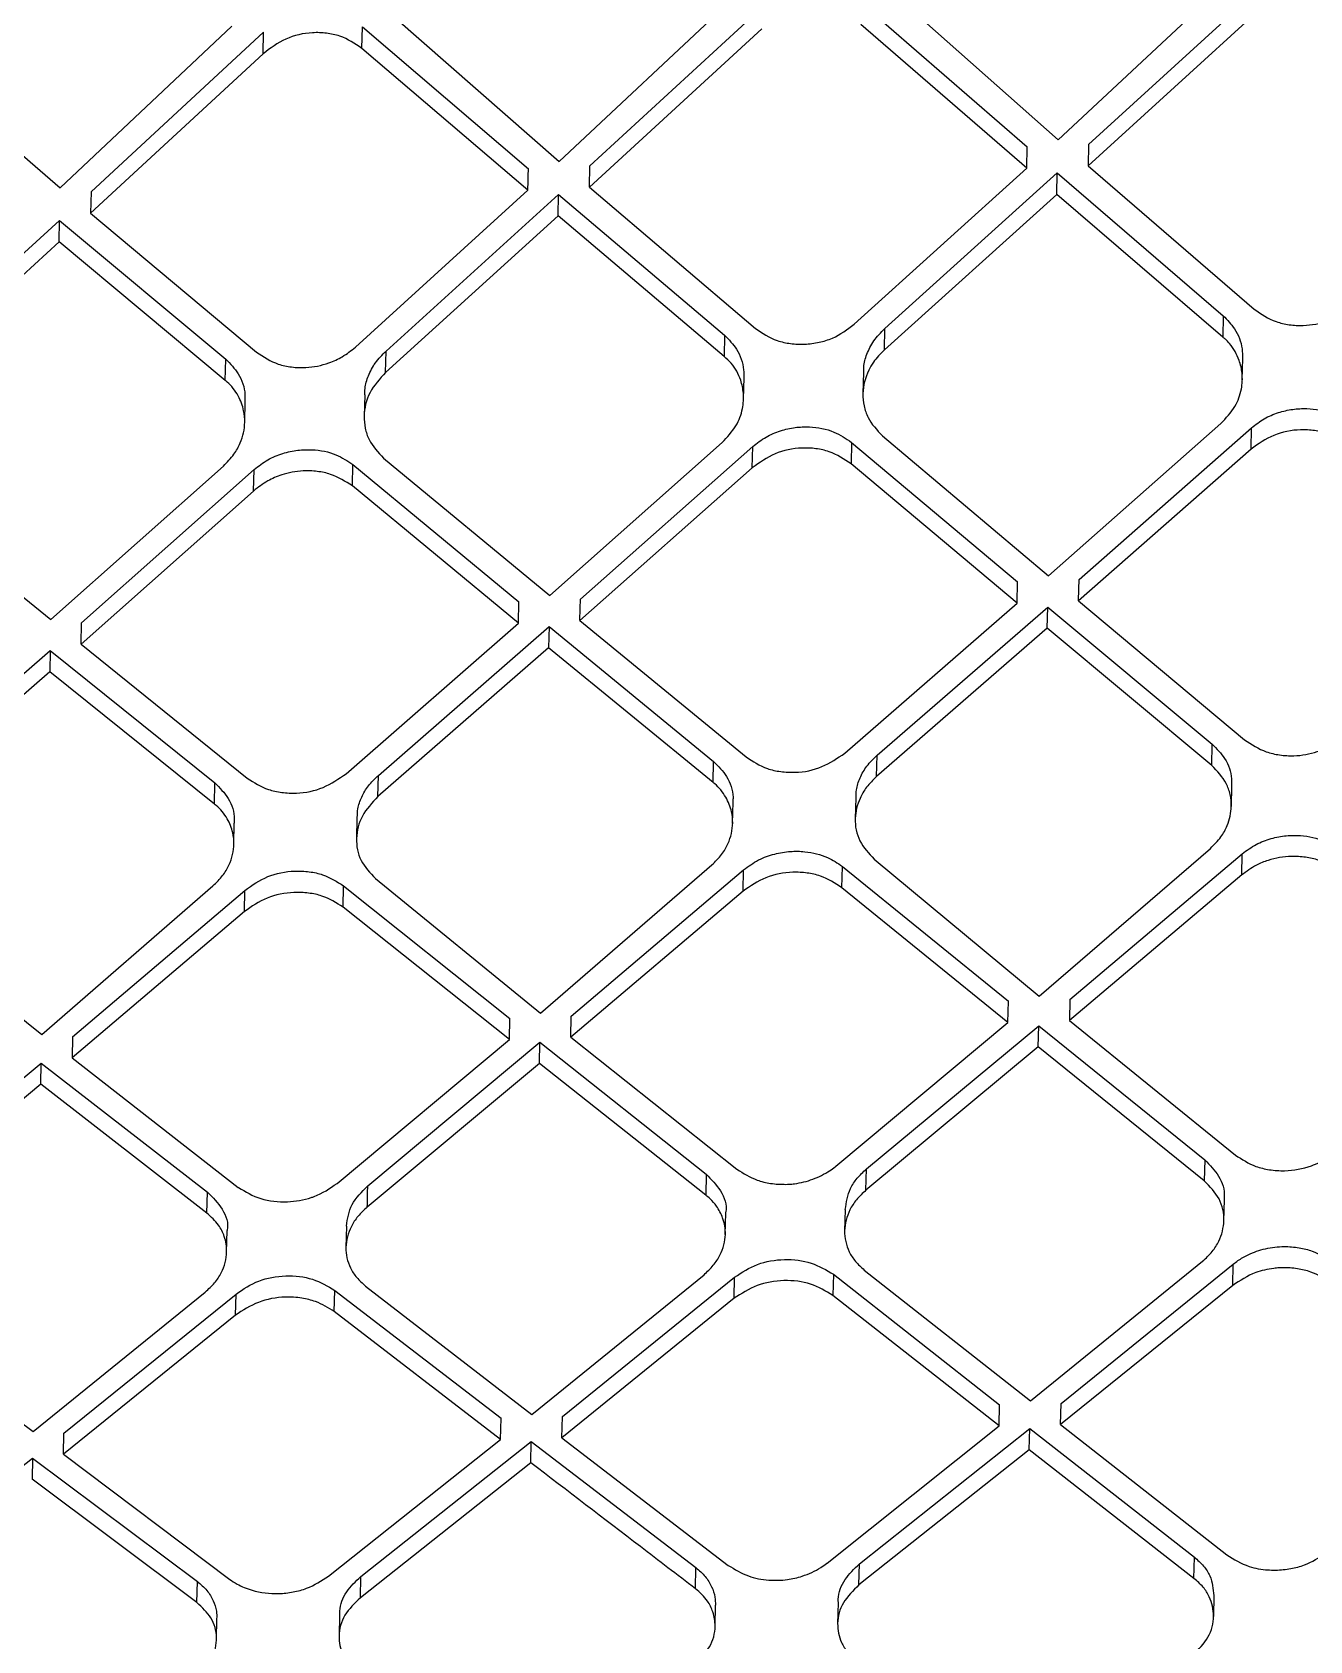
# Model space of a CAD drawing. Extents: x 939 to 1039, y 781 to 934.
# Drawn here: x 961.374 to 962.289, y 880.24 to 881.393 of the extents above; entities that cross this region are included whole.
import ezdxf

# ---------------------------------------------------------------- set-up
doc = ezdxf.new("R2010")
doc.units = 0
doc.header["$MEASUREMENT"] = 0
doc.layers.add('1', color=4, linetype='Continuous')

# ---------------------------------------------------------------- blocks, each defined once
blk = doc.blocks.new('Envoy')
at = {"layer": '1', "color": 3, "linetype": 'Continuous', "lineweight": 25}
for p, q in [((23.4549, 82.1418), (23.5777, 82.2563)), ((23.4768, 82.1385), (23.6004, 82.2514)), ((23.0974, 82.1262), (23.2203, 82.2415)), ((23.3138, 82.24), (23.4327, 82.1368)), ((23.3368, 82.2467), (23.4549, 82.1418)), ((22.9793, 82.2296), (23.0974, 82.1262)), ((23.1194, 82.1232), (23.243, 82.2368)), ((23.6001, 82.236), (23.4765, 82.1231)), ((22.7399, 82.1074), (22.8628, 82.2233)), ((22.7619, 82.1046), (22.8856, 82.219)), ((22.8852, 82.2035), (22.8856, 82.219)), ((22.956, 82.2073), (22.9564, 82.2227)), ((22.9564, 82.2228), (23.0753, 82.121)), ((23.2427, 82.2214), (23.119, 82.1078)), ((23.4324, 82.1214), (23.3135, 82.2245)), ((22.6218, 82.2093), (22.7399, 82.1074)), ((22.8852, 82.2035), (22.7616, 82.0892)), ((23.075, 82.1057), (22.956, 82.2073)), ((23.4324, 82.1214), (23.4327, 82.1368)), ((23.4768, 82.1385), (23.4765, 82.1231)), ((23.119, 82.1078), (23.1194, 82.1231)), ((23.4765, 82.1231), (23.5954, 82.0204)), ((23.3088, 82.0096), (23.4324, 82.1214)), ((23.3307, 82.0065), (23.4543, 82.1181)), ((23.454, 82.1027), (23.4543, 82.1181)), ((23.4543, 82.1181), (23.5733, 82.0157)), ((22.7619, 82.1046), (22.7616, 82.0892)), ((22.9514, 81.9932), (23.075, 82.1057)), ((22.9733, 81.9904), (23.0969, 82.1026)), ((23.0966, 82.0873), (23.0969, 82.1026)), ((23.0969, 82.1026), (23.2159, 82.0017)), ((23.119, 82.1078), (23.238, 82.0066)), ((23.454, 82.1027), (23.3304, 81.9912)), ((23.5729, 82.0003), (23.454, 82.1027)), ((22.7615, 82.0892), (22.8805, 81.9895)), ((22.6158, 81.9712), (22.7394, 82.084)), ((22.7391, 82.0686), (22.7394, 82.0839)), ((22.7394, 82.084), (22.8584, 81.9846)), ((23.0966, 82.0873), (22.973, 81.9751)), ((23.2155, 81.9864), (23.0966, 82.0873)), ((22.7391, 82.0686), (22.6155, 81.9558)), ((22.8581, 81.9692), (22.7391, 82.0686)), ((23.5733, 82.0157), (23.5729, 82.0003)), ((23.2159, 82.0017), (23.2156, 81.9864)), ((23.3304, 81.9912), (23.3307, 82.0065)), ((22.8581, 81.9692), (22.8584, 81.9846)), ((22.973, 81.9751), (22.9733, 81.9904)), ((23.5869, 81.9698), (23.5872, 81.985)), ((23.3154, 81.9752), (23.3151, 81.9598)), ((23.2295, 81.9562), (23.2299, 81.9713)), ((22.8721, 81.9393), (22.8724, 81.9545)), ((22.958, 81.9591), (22.9576, 81.9436)), ((23.448, 81.8294), (23.5716, 81.9385)), ((23.329, 81.9296), (23.448, 81.8294)), ((23.47, 81.8266), (23.5935, 81.9354)), ((23.5932, 81.9201), (23.5935, 81.9354)), ((23.0906, 81.8152), (23.2142, 81.9248)), ((23.1126, 81.8127), (23.2361, 81.922)), ((23.2358, 81.9067), (23.2361, 81.922)), ((23.3069, 81.9249), (23.3066, 81.9096)), ((23.3069, 81.9249), (23.4259, 81.825)), ((23.5932, 81.9201), (23.4696, 81.8113)), ((22.7332, 81.7979), (22.8568, 81.908)), ((22.7551, 81.7957), (22.8787, 81.9055)), ((22.8784, 81.8901), (22.8787, 81.9054)), ((22.9492, 81.8937), (22.9495, 81.909)), ((22.9495, 81.909), (23.0685, 81.8107)), ((22.9716, 81.9137), (23.0906, 81.8152)), ((23.2358, 81.9067), (23.1123, 81.7974)), ((23.4256, 81.8098), (23.3066, 81.9096)), ((22.6141, 81.8948), (22.7332, 81.7979)), ((23.0682, 81.7955), (22.9492, 81.8937)), ((22.8784, 81.8901), (22.7548, 81.7804)), ((23.4256, 81.8098), (23.4259, 81.825)), ((23.4696, 81.8113), (23.5886, 81.7118)), ((23.0682, 81.7955), (23.0685, 81.8107)), ((23.3021, 81.7022), (23.4256, 81.8098)), ((23.3252, 81.7007), (23.4475, 81.8069)), ((23.4472, 81.7917), (23.4475, 81.8069)), ((23.4475, 81.8069), (23.5654, 81.7086)), ((22.7548, 81.7804), (22.7551, 81.7957)), ((22.9447, 81.6875), (23.0682, 81.7955)), ((22.9678, 81.6863), (23.0901, 81.793)), ((23.0901, 81.7929), (23.0898, 81.7777)), ((23.0901, 81.793), (23.208, 81.6963)), ((23.1122, 81.7974), (23.2313, 81.6995)), ((23.4472, 81.7917), (23.3249, 81.6855)), ((23.5651, 81.6934), (23.4472, 81.7917)), ((22.7548, 81.7804), (22.8739, 81.6842)), ((23.0898, 81.7777), (22.9675, 81.6711)), ((23.2077, 81.6811), (23.0898, 81.7777)), ((22.6103, 81.6689), (22.7327, 81.7759)), ((22.7327, 81.7759), (22.7324, 81.7606)), ((22.7327, 81.7759), (22.8506, 81.6809)), ((22.7324, 81.7606), (22.61, 81.6537)), ((22.8503, 81.6657), (22.7324, 81.7606)), ((23.5651, 81.6934), (23.5654, 81.7086)), ((23.2077, 81.6811), (23.208, 81.6963)), ((23.3249, 81.6855), (23.3252, 81.7007)), ((22.9675, 81.6711), (22.9678, 81.6863)), ((22.8503, 81.6657), (22.8506, 81.6809)), ((23.5791, 81.664), (23.5794, 81.6791)), ((23.2217, 81.6519), (23.222, 81.6671)), ((23.3099, 81.6705), (23.3096, 81.6552)), ((22.8643, 81.6369), (22.8646, 81.6521)), ((22.9525, 81.6562), (22.9522, 81.6409)), ((23.4414, 81.528), (23.5641, 81.634)), ((23.4634, 81.5257), (23.5868, 81.6301)), ((23.5865, 81.6149), (23.5868, 81.6301)), ((23.0841, 81.5158), (23.2068, 81.6221)), ((23.106, 81.5138), (23.2295, 81.6185)), ((23.2292, 81.6033), (23.2295, 81.6185)), ((23.3, 81.6058), (23.3003, 81.621)), ((23.3003, 81.6211), (23.4193, 81.5244)), ((23.3232, 81.6263), (23.4414, 81.528)), ((23.5865, 81.6149), (23.4631, 81.5105)), ((22.7267, 81.5007), (22.8493, 81.6071)), ((22.7486, 81.499), (22.8721, 81.6039)), ((22.8718, 81.5887), (22.8721, 81.6039)), ((22.9426, 81.5918), (22.9429, 81.607)), ((22.9429, 81.6071), (23.062, 81.5121)), ((22.9658, 81.6123), (23.0841, 81.5158)), ((23.2292, 81.6033), (23.1057, 81.4986)), ((23.419, 81.5092), (23.3, 81.6058)), ((22.6084, 81.5954), (22.7267, 81.5007)), ((23.0617, 81.4969), (22.9426, 81.5918)), ((22.8718, 81.5887), (22.7483, 81.4838)), ((23.419, 81.5092), (23.4193, 81.5244)), ((23.4634, 81.5257), (23.4631, 81.5105)), ((23.0617, 81.4969), (23.062, 81.5121)), ((23.1057, 81.4986), (23.106, 81.5138)), ((23.2956, 81.4062), (23.419, 81.5092)), ((23.3175, 81.4042), (23.441, 81.5069)), ((23.4406, 81.4917), (23.441, 81.5068)), ((23.441, 81.5069), (23.56, 81.4107)), ((23.4631, 81.5105), (23.5821, 81.4141)), ((22.7486, 81.499), (22.7483, 81.4838)), ((22.9382, 81.3938), (23.0617, 81.4969)), ((22.9602, 81.3921), (23.0836, 81.495)), ((23.0833, 81.4798), (23.0836, 81.4949)), ((23.0836, 81.495), (23.2027, 81.4006)), ((23.1057, 81.4986), (23.2248, 81.404)), ((23.4406, 81.4917), (23.3172, 81.389)), ((23.5597, 81.3956), (23.4406, 81.4917)), ((22.6028, 81.3773), (22.7262, 81.4801)), ((22.7259, 81.4649), (22.7262, 81.4801)), ((22.7262, 81.4801), (22.8454, 81.3877)), ((22.7483, 81.4838), (22.8674, 81.391)), ((23.0833, 81.4798), (22.9599, 81.3769)), ((23.2024, 81.3854), (23.0833, 81.4798)), ((22.7259, 81.4649), (22.6025, 81.3621)), ((22.845, 81.3725), (22.7259, 81.4649)), ((23.56, 81.4107), (23.5597, 81.3956)), ((23.2027, 81.4006), (23.2024, 81.3854)), ((23.3172, 81.389), (23.3175, 81.4042)), ((22.845, 81.3725), (22.8454, 81.3877)), ((23.3023, 81.3752), (23.3019, 81.3599)), ((23.5737, 81.3671), (23.5741, 81.3822)), ((22.9449, 81.3633), (22.9446, 81.348)), ((23.2164, 81.3573), (23.2168, 81.3725)), ((22.8591, 81.3448), (22.8594, 81.3599)), ((23.0778, 81.2283), (23.2012, 81.3284)), ((23.0998, 81.2268), (23.2231, 81.3266)), ((23.2228, 81.3115), (23.2231, 81.3266)), ((23.2939, 81.3287), (23.2936, 81.3135)), ((23.2939, 81.3287), (23.413, 81.2351)), ((23.316, 81.3318), (23.4351, 81.238)), ((23.4351, 81.238), (23.5584, 81.3381)), ((23.457, 81.2361), (23.5804, 81.336)), ((23.5801, 81.3208), (23.5804, 81.3359)), ((22.7204, 81.216), (22.8438, 81.316)), ((22.9362, 81.302), (22.9366, 81.3172)), ((22.9366, 81.3172), (23.0557, 81.2255)), ((22.9586, 81.3203), (23.0778, 81.2283)), ((23.5801, 81.3208), (23.4567, 81.221)), ((22.7424, 81.2149), (22.8658, 81.3146)), ((22.8654, 81.2994), (22.8658, 81.3146)), ((23.2228, 81.3115), (23.0994, 81.2116)), ((23.4127, 81.22), (23.2936, 81.3135)), ((22.8654, 81.2994), (22.7421, 81.1997)), ((23.0554, 81.2103), (22.9362, 81.302)), ((23.4127, 81.22), (23.413, 81.2351)), ((23.4567, 81.221), (23.457, 81.2361)), ((23.0554, 81.2103), (23.0557, 81.2255)), ((23.0994, 81.2116), (23.0998, 81.2268)), ((22.7421, 81.1997), (22.7424, 81.2149)), ((23.0994, 81.2116), (23.2186, 81.1201)), ((23.2894, 81.1218), (23.4127, 81.22)), ((23.3125, 81.1212), (23.4347, 81.2182)), ((23.4343, 81.203), (23.4347, 81.2181)), ((23.4347, 81.2182), (23.5526, 81.126)), ((23.4567, 81.221), (23.5758, 81.1276)), ((22.9321, 81.1123), (23.0554, 81.2103)), ((22.9552, 81.1121), (23.0774, 81.2089)), ((23.077, 81.1937), (23.0774, 81.2089)), ((23.0774, 81.2089), (23.1954, 81.1185)), ((23.4343, 81.203), (23.3122, 81.1061)), ((23.5523, 81.1108), (23.4343, 81.203)), ((22.5979, 81.1005), (22.72, 81.197)), ((22.72, 81.197), (22.7197, 81.1818)), ((22.72, 81.197), (22.8381, 81.1086)), ((22.7421, 81.1997), (22.8613, 81.1101)), ((23.077, 81.1937), (22.9549, 81.0969)), ((22.8378, 81.0934), (22.7197, 81.1818)), ((23.3122, 81.1061), (23.3125, 81.1212)), ((23.5523, 81.1108), (23.5526, 81.126)), ((22.8378, 81.0934), (22.8381, 81.1086)), ((22.9549, 81.0969), (22.9552, 81.1121)), ((23.1951, 81.1033), (23.1954, 81.1185)), ((23.5664, 81.0834), (23.5667, 81.0986)), ((22.94, 81.0846), (22.9397, 81.0694)), ((23.2091, 81.0763), (23.2094, 81.0915)), ((23.2973, 81.0935), (23.2969, 81.0783)), ((22.8518, 81.0669), (22.8521, 81.0819))]:
    blk.add_line(p, q, dxfattribs=at)
at = {"layer": '1', "color": 3, "linetype": 'Continuous', "lineweight": 25, "flags": 128}
for points in [[(23.4696, 81.8113), (23.4698, 81.8198), (23.47, 81.8266)], [(23.1122, 81.7974), (23.1124, 81.8059), (23.1126, 81.8127)]]:
    blk.add_lwpolyline(points, dxfattribs=at)
at = {"layer": '1', "color": 3, "linetype": 'Continuous', "lineweight": 25}
for points, knots in [([(22.956, 82.2073), (22.951, 82.2107), (22.9434, 82.2158), (22.9307, 82.2185), (22.9175, 82.2189), (22.9008, 82.2153), (22.8904, 82.2074), (22.8852, 82.2035)], [0, 0, 0, 0, 0.245746, 0.372166, 0.500766, 0.74992, 1, 1, 1, 1]), ([(23.075, 82.1057), (23.075, 82.1085), (23.0752, 82.1137), (23.0753, 82.1188), (23.0753, 82.121)], [0, 0, 0, 0, 0.560017, 1, 1, 1, 1]), ([(23.5954, 82.0204), (23.6004, 82.017), (23.608, 82.0118), (23.6206, 82.009), (23.6332, 82.0083), (23.646, 82.0108), (23.6579, 82.0162), (23.6633, 82.0205), (23.6662, 82.0228)], [0, 0, 0, 0, 0.245013, 0.371445, 0.500176, 0.727154, 0.857951, 1, 1, 1, 1]), ([(23.238, 82.0066), (23.243, 82.0033), (23.2505, 81.9982), (23.2632, 81.9955), (23.2734, 81.995), (23.2836, 81.9964), (23.2963, 82.0002), (23.3038, 82.0059), (23.3088, 82.0096)], [0, 0, 0, 0, 0.243227, 0.370112, 0.500159, 0.633027, 0.760748, 1, 1, 1, 1]), ([(23.5733, 82.0157), (23.5761, 82.0127), (23.5827, 82.0059), (23.587, 81.9948), (23.587, 81.9873), (23.5871, 81.985)], [0, 0, 0, 0, 0.344825, 0.793043, 1, 1, 1, 1]), ([(23.2159, 82.0017), (23.219, 81.9985), (23.2258, 81.9915), (23.2298, 81.9803), (23.2297, 81.9732), (23.2296, 81.9713)], [0, 0, 0, 0, 0.373262, 0.831108, 1, 1, 1, 1]), ([(23.3157, 81.9752), (23.3156, 81.9764), (23.3155, 81.9808), (23.3177, 81.9885), (23.3225, 81.9981), (23.3279, 82.0037), (23.3307, 82.0065)], [0, 0, 0, 0, 0.103602, 0.38247, 0.681286, 1, 1, 1, 1]), ([(23.5716, 81.9385), (23.5753, 81.9424), (23.5822, 81.9498), (23.5867, 81.9626), (23.5873, 81.9739), (23.5847, 81.9852), (23.58, 81.9934), (23.5753, 81.9986), (23.5736, 81.9999), (23.5729, 82.0003)], [0, 0, 0, 0, 0.215681, 0.405554, 0.569532, 0.707562, 0.905124, 0.965338, 1, 1, 1, 1]), ([(22.8584, 81.9846), (22.8617, 81.9813), (22.8687, 81.974), (22.8725, 81.9629), (22.8722, 81.9561), (22.8721, 81.9545)], [0, 0, 0, 0, 0.394882, 0.860029, 1, 1, 1, 1]), ([(22.8805, 81.9895), (22.8855, 81.9863), (22.893, 81.9813), (22.9057, 81.9787), (22.918, 81.9782), (22.9306, 81.9808), (22.9426, 81.9862), (22.9483, 81.9908), (22.9514, 81.9932)], [0, 0, 0, 0, 0.241173, 0.368524, 0.499971, 0.714857, 0.848734, 1, 1, 1, 1]), ([(22.9582, 81.9591), (22.9582, 81.9606), (22.9581, 81.9652), (22.9605, 81.973), (22.9653, 81.9823), (22.9706, 81.9877), (22.9733, 81.9904)], [0, 0, 0, 0, 0.12866, 0.402414, 0.69284, 1, 1, 1, 1]), ([(23.2142, 81.9248), (23.2178, 81.9287), (23.2246, 81.936), (23.2292, 81.9485), (23.2299, 81.9598), (23.2275, 81.9709), (23.2226, 81.9804), (23.2173, 81.9849), (23.2156, 81.9864)], [0, 0, 0, 0, 0.211672, 0.398602, 0.560781, 0.698194, 0.897983, 1, 1, 1, 1]), ([(23.3304, 81.9912), (23.3276, 81.9884), (23.3232, 81.9839), (23.3172, 81.9734), (23.3144, 81.9626), (23.3156, 81.9511), (23.3191, 81.9402), (23.3251, 81.9338), (23.329, 81.9296)], [0, 0, 0, 0, 0.1598, 0.250597, 0.499746, 0.631328, 0.758696, 1, 1, 1, 1]), ([(22.973, 81.9751), (22.9688, 81.9705), (22.9604, 81.9612), (22.957, 81.9464), (22.9581, 81.9351), (22.9616, 81.9242), (22.9677, 81.9179), (22.9716, 81.9137)], [0, 0, 0, 0, 0.249622, 0.499298, 0.629523, 0.756491, 1, 1, 1, 1]), ([(22.8568, 81.908), (22.8594, 81.9107), (22.8644, 81.9158), (22.8702, 81.9264), (22.8726, 81.9372), (22.8715, 81.9487), (22.8677, 81.9587), (22.8623, 81.9661), (22.8585, 81.9689), (22.8581, 81.9692)], [0, 0, 0, 0, 0.153146, 0.283146, 0.502409, 0.626626, 0.793341, 0.975019, 1, 1, 1, 1]), ([(23.5935, 81.9354), (23.5965, 81.9377), (23.6022, 81.9422), (23.6125, 81.9465), (23.6229, 81.9489), (23.636, 81.9496), (23.651, 81.9468), (23.6601, 81.9406), (23.6643, 81.9376)], [0, 0, 0, 0, 0.147999, 0.289412, 0.424242, 0.552558, 0.788829, 1, 1, 1, 1]), ([(23.2361, 81.922), (23.2392, 81.9244), (23.2452, 81.929), (23.2557, 81.9335), (23.2663, 81.9359), (23.2794, 81.9364), (23.2941, 81.9336), (23.3029, 81.9277), (23.3069, 81.9249)], [0, 0, 0, 0, 0.153076, 0.29815, 0.435177, 0.564248, 0.797611, 1, 1, 1, 1]), ([(23.664, 81.9223), (23.6589, 81.9257), (23.6513, 81.9309), (23.6387, 81.9337), (23.6256, 81.9344), (23.6088, 81.9312), (23.5984, 81.9238), (23.5932, 81.9201)], [0, 0, 0, 0, 0.246651, 0.372882, 0.500752, 0.750122, 1, 1, 1, 1]), ([(22.8787, 81.9055), (22.8819, 81.9079), (22.8881, 81.9128), (22.899, 81.9173), (22.9098, 81.9196), (22.9229, 81.92), (22.9372, 81.9173), (22.9457, 81.9116), (22.9495, 81.909)], [0, 0, 0, 0, 0.158925, 0.308155, 0.447713, 0.577604, 0.807679, 1, 1, 1, 1]), ([(23.3066, 81.9096), (23.3016, 81.9129), (23.294, 81.918), (23.2814, 81.9207), (23.2682, 81.9213), (23.2514, 81.9179), (23.241, 81.9104), (23.2358, 81.9067)], [0, 0, 0, 0, 0.244738, 0.371427, 0.500698, 0.750085, 1, 1, 1, 1]), ([(22.9492, 81.8937), (22.9442, 81.8969), (22.9367, 81.9018), (22.924, 81.9044), (22.9121, 81.9049), (22.8999, 81.9025), (22.8877, 81.8974), (22.8817, 81.8927), (22.8784, 81.8901)], [0, 0, 0, 0, 0.242296, 0.369243, 0.499851, 0.698192, 0.836254, 1, 1, 1, 1]), ([(23.5654, 81.7086), (23.5686, 81.7054), (23.5756, 81.6982), (23.5795, 81.6873), (23.5792, 81.6807), (23.5791, 81.6791)], [0, 0, 0, 0, 0.393343, 0.855564, 1, 1, 1, 1]), ([(23.5886, 81.7118), (23.5935, 81.7085), (23.601, 81.7035), (23.6137, 81.7007), (23.6261, 81.6999), (23.6387, 81.7022), (23.6507, 81.7073), (23.6564, 81.7116), (23.6594, 81.7138)], [0, 0, 0, 0, 0.241202, 0.368523, 0.49992, 0.716924, 0.850307, 1, 1, 1, 1]), ([(23.208, 81.6963), (23.2114, 81.6929), (23.2186, 81.6855), (23.2223, 81.6747), (23.2219, 81.6683), (23.2218, 81.6671)], [0, 0, 0, 0, 0.417914, 0.888331, 1, 1, 1, 1]), ([(23.2313, 81.6995), (23.2361, 81.6964), (23.2436, 81.6915), (23.2562, 81.6887), (23.263, 81.6885), (23.2665, 81.6885), (23.2665, 81.6885), (23.273, 81.6885), (23.2864, 81.6916), (23.2968, 81.6987), (23.3021, 81.7022)], [0, 0, 0, 0, 0.238907, 0.367201, 0.500548, 0.500638, 0.500668, 0.500698, 0.750463, 1, 1, 1, 1]), ([(23.3101, 81.6705), (23.3102, 81.6723), (23.3102, 81.677), (23.3128, 81.6847), (23.3176, 81.6933), (23.3226, 81.6982), (23.3252, 81.7007)], [0, 0, 0, 0, 0.164569, 0.430738, 0.709193, 1, 1, 1, 1]), ([(22.8739, 81.6842), (22.8787, 81.6812), (22.8861, 81.6764), (22.8987, 81.6738), (22.912, 81.6732), (22.929, 81.6765), (22.9394, 81.6839), (22.9447, 81.6875)], [0, 0, 0, 0, 0.236861, 0.365553, 0.500658, 0.750097, 1, 1, 1, 1]), ([(22.9527, 81.6562), (22.9528, 81.6582), (22.9529, 81.6632), (22.9557, 81.6709), (22.9604, 81.6792), (22.9653, 81.6839), (22.9678, 81.6863)], [0, 0, 0, 0, 0.186839, 0.448489, 0.719524, 1, 1, 1, 1]), ([(23.3249, 81.6855), (23.3223, 81.683), (23.3175, 81.6782), (23.3116, 81.6681), (23.3084, 81.6548), (23.3114, 81.6388), (23.3193, 81.6304), (23.3232, 81.6263)], [0, 0, 0, 0, 0.146415, 0.278839, 0.500795, 0.753751, 1, 1, 1, 1]), ([(23.5641, 81.634), (23.5668, 81.6366), (23.5717, 81.6416), (23.5773, 81.6518), (23.5796, 81.6624), (23.5785, 81.6726), (23.5749, 81.6831), (23.569, 81.6893), (23.5651, 81.6934)], [0, 0, 0, 0, 0.153845, 0.288622, 0.50013, 0.631378, 0.7586, 1, 1, 1, 1]), ([(22.8506, 81.681), (22.8541, 81.6774), (22.8615, 81.67), (22.865, 81.6591), (22.8645, 81.653), (22.8644, 81.6521)], [0, 0, 0, 0, 0.437174, 0.914002, 1, 1, 1, 1]), ([(23.2068, 81.6221), (23.2092, 81.6245), (23.214, 81.6292), (23.2198, 81.6393), (23.2223, 81.6499), (23.2211, 81.6613), (23.2172, 81.671), (23.2117, 81.6781), (23.2081, 81.6808), (23.2077, 81.6811)], [0, 0, 0, 0, 0.143605, 0.271954, 0.501794, 0.626204, 0.796225, 0.977551, 1, 1, 1, 1]), ([(22.8493, 81.6071), (22.8518, 81.6095), (22.8564, 81.614), (22.8623, 81.6241), (22.8649, 81.6348), (22.8637, 81.6461), (22.8599, 81.6557), (22.8544, 81.6626), (22.8507, 81.6654), (22.8503, 81.6657)], [0, 0, 0, 0, 0.138873, 0.266393, 0.501198, 0.625727, 0.792273, 0.974133, 1, 1, 1, 1]), ([(22.9675, 81.6711), (22.9633, 81.6666), (22.955, 81.6577), (22.951, 81.6411), (22.954, 81.6247), (22.9619, 81.6164), (22.9658, 81.6123)], [0, 0, 0, 0, 0.250112, 0.500056, 0.751185, 1, 1, 1, 1]), ([(23.5868, 81.6301), (23.5901, 81.6325), (23.5963, 81.6371), (23.6073, 81.6413), (23.6182, 81.6433), (23.6312, 81.6434), (23.6454, 81.6404), (23.6538, 81.6347), (23.6576, 81.6321)], [0, 0, 0, 0, 0.159693, 0.309531, 0.449502, 0.579589, 0.809258, 1, 1, 1, 1]), ([(23.2295, 81.6185), (23.233, 81.6211), (23.2396, 81.626), (23.2514, 81.6302), (23.2627, 81.6321), (23.2758, 81.6318), (23.2891, 81.6287), (23.2969, 81.6234), (23.3003, 81.6211)], [0, 0, 0, 0, 0.171094, 0.329103, 0.473967, 0.605685, 0.828879, 1, 1, 1, 1]), ([(23.6573, 81.6169), (23.6523, 81.6201), (23.6448, 81.6251), (23.6322, 81.6279), (23.6199, 81.6286), (23.6077, 81.6265), (23.5956, 81.6217), (23.5899, 81.6174), (23.5865, 81.6149)], [0, 0, 0, 0, 0.242798, 0.36964, 0.499828, 0.715346, 0.831936, 1, 1, 1, 1]), ([(22.8721, 81.6039), (22.8774, 81.6076), (22.8878, 81.6149), (22.9049, 81.6181), (22.9182, 81.6175), (22.9308, 81.6148), (22.9381, 81.6101), (22.9429, 81.6071)], [0, 0, 0, 0, 0.250921, 0.501553, 0.636539, 0.764763, 1, 1, 1, 1]), ([(23.3, 81.6058), (23.2951, 81.609), (23.2876, 81.6138), (23.275, 81.6166), (23.2618, 81.6173), (23.2448, 81.6141), (23.2344, 81.6069), (23.2292, 81.6033)], [0, 0, 0, 0, 0.240142, 0.367937, 0.500563, 0.750052, 1, 1, 1, 1]), ([(22.9426, 81.5918), (22.9378, 81.5949), (22.9303, 81.5996), (22.9177, 81.6022), (22.9044, 81.6028), (22.8875, 81.5995), (22.877, 81.5923), (22.8718, 81.5887)], [0, 0, 0, 0, 0.236736, 0.36538, 0.500559, 0.750079, 1, 1, 1, 1]), ([(23.56, 81.4107), (23.5637, 81.407), (23.5712, 81.3994), (23.5745, 81.3887), (23.5739, 81.3829), (23.5739, 81.3823)], [0, 0, 0, 0, 0.454437, 0.938971, 1, 1, 1, 1]), ([(23.5821, 81.4141), (23.5867, 81.4111), (23.594, 81.4063), (23.6065, 81.4034), (23.6201, 81.4024), (23.6347, 81.4052), (23.6464, 81.4107), (23.6512, 81.4145), (23.6529, 81.4158)], [0, 0, 0, 0, 0.228995, 0.359381, 0.500043, 0.74936, 0.915917, 1, 1, 1, 1]), ([(23.2027, 81.4006), (23.2064, 81.3968), (23.2139, 81.389), (23.218, 81.3783), (23.2166, 81.3729), (23.2165, 81.3725)], [0, 0, 0, 0, 0.475187, 0.96681, 1, 1, 1, 1]), ([(23.2248, 81.404), (23.2294, 81.4011), (23.2366, 81.3965), (23.2491, 81.3935), (23.2562, 81.3932), (23.2606, 81.3932), (23.2627, 81.3933), (23.2692, 81.3939), (23.2795, 81.3965), (23.289, 81.4013), (23.294, 81.4049), (23.2954, 81.4061), (23.2956, 81.4062)], [0, 0, 0, 0, 0.225583, 0.356772, 0.499366, 0.499546, 0.525968, 0.576492, 0.749347, 0.926639, 0.991446, 1, 1, 1, 1]), ([(23.3024, 81.3751), (23.3032, 81.3803), (23.3043, 81.3881), (23.3107, 81.3978), (23.3152, 81.402), (23.3175, 81.4042)], [0, 0, 0, 0, 0.480732, 0.738755, 1, 1, 1, 1]), ([(22.8454, 81.3877), (22.8492, 81.3838), (22.8568, 81.376), (22.8607, 81.3653), (22.8594, 81.3601), (22.8593, 81.3599)], [0, 0, 0, 0, 0.49179, 0.988739, 1, 1, 1, 1]), ([(22.8675, 81.391), (22.8726, 81.3879), (22.8828, 81.3818), (22.9019, 81.3798), (22.915, 81.3821), (22.9272, 81.3863), (22.933, 81.3903), (22.9382, 81.3938)], [0, 0, 0, 0, 0.249784, 0.499622, 0.721531, 0.749959, 1, 1, 1, 1]), ([(22.9449, 81.3633), (22.9457, 81.3686), (22.9473, 81.3792), (22.9559, 81.3878), (22.9602, 81.3921)], [0, 0, 0, 0, 0.497074, 1, 1, 1, 1]), ([(22.9599, 81.3769), (22.9599, 81.3798), (22.96, 81.3848), (22.9602, 81.3899), (22.9602, 81.3921)], [0, 0, 0, 0, 0.560046, 1, 1, 1, 1]), ([(23.2012, 81.3284), (23.2035, 81.3306), (23.2081, 81.3349), (23.2143, 81.3445), (23.2174, 81.3563), (23.2154, 81.3684), (23.2109, 81.3769), (23.2064, 81.3823), (23.2035, 81.3846), (23.2024, 81.3854)], [0, 0, 0, 0, 0.133186, 0.261027, 0.499733, 0.688435, 0.834745, 0.938579, 1, 1, 1, 1]), ([(23.3172, 81.389), (23.3148, 81.3868), (23.3102, 81.3825), (23.3041, 81.3728), (23.3007, 81.3597), (23.3036, 81.3469), (23.3094, 81.3377), (23.3138, 81.3338), (23.316, 81.3318)], [0, 0, 0, 0, 0.134412, 0.262769, 0.500242, 0.745081, 0.871402, 1, 1, 1, 1]), ([(23.5585, 81.3381), (23.5609, 81.3403), (23.5656, 81.3447), (23.5716, 81.3544), (23.5749, 81.3674), (23.5717, 81.3833), (23.5637, 81.3915), (23.5597, 81.3956)], [0, 0, 0, 0, 0.137117, 0.26647, 0.500922, 0.751663, 1, 1, 1, 1]), ([(22.9599, 81.3769), (22.9575, 81.3748), (22.9529, 81.3705), (22.9468, 81.3609), (22.9433, 81.3479), (22.9462, 81.3353), (22.952, 81.3261), (22.9564, 81.3223), (22.9586, 81.3203)], [0, 0, 0, 0, 0.131919, 0.259424, 0.500191, 0.742446, 0.869424, 1, 1, 1, 1]), ([(22.8438, 81.316), (22.8461, 81.3182), (22.8507, 81.3223), (22.8569, 81.3319), (22.86, 81.3435), (22.8581, 81.3552), (22.8534, 81.365), (22.848, 81.3698), (22.845, 81.3725)], [0, 0, 0, 0, 0.130839, 0.25793, 0.499903, 0.678509, 0.821487, 1, 1, 1, 1]), ([(23.2231, 81.3266), (23.2284, 81.3301), (23.2388, 81.337), (23.2588, 81.3402), (23.2786, 81.3379), (23.2888, 81.3318), (23.2939, 81.3287)], [0, 0, 0, 0, 0.249994, 0.500002, 0.749989, 1, 1, 1, 1]), ([(23.5804, 81.336), (23.5815, 81.3368), (23.5848, 81.3394), (23.5923, 81.3436), (23.6034, 81.3475), (23.616, 81.349), (23.6274, 81.348), (23.6396, 81.345), (23.6467, 81.3404), (23.6512, 81.3375)], [0, 0, 0, 0, 0.057417, 0.170562, 0.339238, 0.511545, 0.648982, 0.77635, 1, 1, 1, 1]), ([(22.8658, 81.3146), (22.871, 81.3181), (22.8815, 81.3251), (22.9014, 81.3285), (22.9213, 81.3263), (22.9315, 81.3202), (22.9366, 81.3172)], [0, 0, 0, 0, 0.250013, 0.499999, 0.750004, 1, 1, 1, 1]), ([(23.6508, 81.3223), (23.6461, 81.3254), (23.6388, 81.3301), (23.6263, 81.333), (23.6186, 81.3335), (23.6129, 81.3333), (23.6064, 81.3327), (23.5941, 81.33), (23.5853, 81.3242), (23.5801, 81.3208)], [0, 0, 0, 0, 0.23265, 0.362068, 0.499893, 0.528592, 0.579995, 0.750393, 1, 1, 1, 1]), ([(23.2936, 81.3135), (23.2885, 81.3166), (23.2783, 81.3228), (23.2585, 81.3251), (23.2385, 81.3218), (23.228, 81.3149), (23.2228, 81.3115)], [0, 0, 0, 0, 0.249994, 0.50001, 0.749985, 1, 1, 1, 1]), ([(22.6012, 81.306), (22.6152, 81.2955), (22.6549, 81.2655), (22.6946, 81.2355), (22.7204, 81.216)], [0, 0, 0, 0, 0.350447, 1, 1, 1, 1]), ([(22.9362, 81.302), (22.932, 81.3047), (22.925, 81.309), (22.9126, 81.312), (22.8987, 81.3129), (22.8812, 81.3097), (22.8707, 81.3029), (22.8654, 81.2994)], [0, 0, 0, 0, 0.211965, 0.346759, 0.500446, 0.750279, 1, 1, 1, 1]), ([(23.1951, 81.1033), (23.1819, 81.1134), (23.1426, 81.1435), (23.1032, 81.1736), (23.077, 81.1937)], [0, 0, 0, 0, 0.334758, 1, 1, 1, 1]), ([(23.2186, 81.1201), (23.2232, 81.1173), (23.2317, 81.112), (23.2469, 81.1091), (23.2602, 81.1095), (23.273, 81.1124), (23.2824, 81.1167), (23.2878, 81.1206), (23.2892, 81.1217), (23.2894, 81.1218)], [0, 0, 0, 0, 0.225858, 0.423091, 0.591597, 0.731266, 0.923323, 0.99169, 1, 1, 1, 1]), ([(23.2975, 81.0935), (23.2974, 81.0943), (23.2972, 81.0999), (23.3011, 81.1102), (23.3088, 81.1176), (23.3125, 81.1212)], [0, 0, 0, 0, 0.075246, 0.554589, 1, 1, 1, 1]), ([(23.5526, 81.126), (23.5549, 81.124), (23.5594, 81.1199), (23.5653, 81.1108), (23.566, 81.1033), (23.5664, 81.0985)], [0, 0, 0, 0, 0.270584, 0.534891, 1, 1, 1, 1]), ([(23.5758, 81.1276), (23.5809, 81.1245), (23.5896, 81.1191), (23.6023, 81.1169), (23.6088, 81.1167), (23.6143, 81.1168), (23.6215, 81.1175), (23.6342, 81.1208), (23.6418, 81.1257), (23.6466, 81.1288)], [0, 0, 0, 0, 0.249258, 0.427438, 0.491441, 0.499452, 0.637672, 0.767312, 1, 1, 1, 1]), ([(22.8381, 81.1086), (22.8405, 81.1065), (22.8453, 81.1024), (22.8497, 81.095), (22.852, 81.0881), (22.852, 81.0837), (22.8519, 81.0819)], [0, 0, 0, 0, 0.285003, 0.559466, 0.823332, 1, 1, 1, 1]), ([(22.8613, 81.1101), (22.863, 81.109), (22.8678, 81.1057), (22.8791, 81.1011), (22.8934, 81.0993), (22.9067, 81.1008), (22.9194, 81.1042), (22.9271, 81.1091), (22.9321, 81.1123)], [0, 0, 0, 0, 0.090264, 0.250419, 0.499579, 0.63326, 0.761422, 1, 1, 1, 1]), ([(22.9402, 81.0846), (22.9402, 81.0855), (22.94, 81.0912), (22.9439, 81.1013), (22.9516, 81.1086), (22.9552, 81.1121)], [0, 0, 0, 0, 0.0902, 0.565893, 1, 1, 1, 1]), ([(23.1954, 81.1185), (23.1978, 81.1165), (23.2024, 81.1124), (23.2068, 81.105), (23.2093, 81.098), (23.2093, 81.0934), (23.2093, 81.0915)], [0, 0, 0, 0, 0.277912, 0.547309, 0.80822, 1, 1, 1, 1]), ([(23.5514, 81.0559), (23.5555, 81.06), (23.5638, 81.0681), (23.5675, 81.0834), (23.5647, 81.0958), (23.5591, 81.1049), (23.5546, 81.1088), (23.5523, 81.1108)], [0, 0, 0, 0, 0.248871, 0.499695, 0.735123, 0.863994, 1, 1, 1, 1]), ([(22.9549, 81.0969), (22.9508, 81.0929), (22.9424, 81.0848), (22.9385, 81.0699), (22.9411, 81.0579), (22.9465, 81.049), (22.951, 81.0451), (22.9534, 81.043)], [0, 0, 0, 0, 0.248031, 0.499607, 0.72617, 0.857286, 1, 1, 1, 1]), ([(23.1942, 81.049), (23.1983, 81.053), (23.2065, 81.0612), (23.21, 81.075), (23.2081, 81.0862), (23.2036, 81.0957), (23.1982, 81.1006), (23.1951, 81.1034)], [0, 0, 0, 0, 0.247297, 0.499508, 0.671194, 0.811969, 1, 1, 1, 1]), ([(23.3122, 81.1061), (23.308, 81.102), (23.2997, 81.0938), (23.2958, 81.0788), (23.2984, 81.0666), (23.3038, 81.0576), (23.3083, 81.0536), (23.3107, 81.0515)], [0, 0, 0, 0, 0.249692, 0.499659, 0.729337, 0.859674, 1, 1, 1, 1]), ([(22.8369, 81.0397), (22.8393, 81.0418), (22.8439, 81.0459), (22.8501, 81.0555), (22.8531, 81.0682), (22.8492, 81.0829), (22.8415, 81.0899), (22.8378, 81.0934)], [0, 0, 0, 0, 0.134267, 0.265926, 0.520315, 0.764899, 1, 1, 1, 1])]:
    blk.add_open_spline(points, degree=3, knots=knots, dxfattribs=at)

msp = doc.modelspace()

# ---------------------------------------------------------------- block references
at = {"layer": '1'}
msp.add_blockref('Envoy', (938.6538, 799.1744), dxfattribs=at)

doc.saveas('drawing.dxf')
